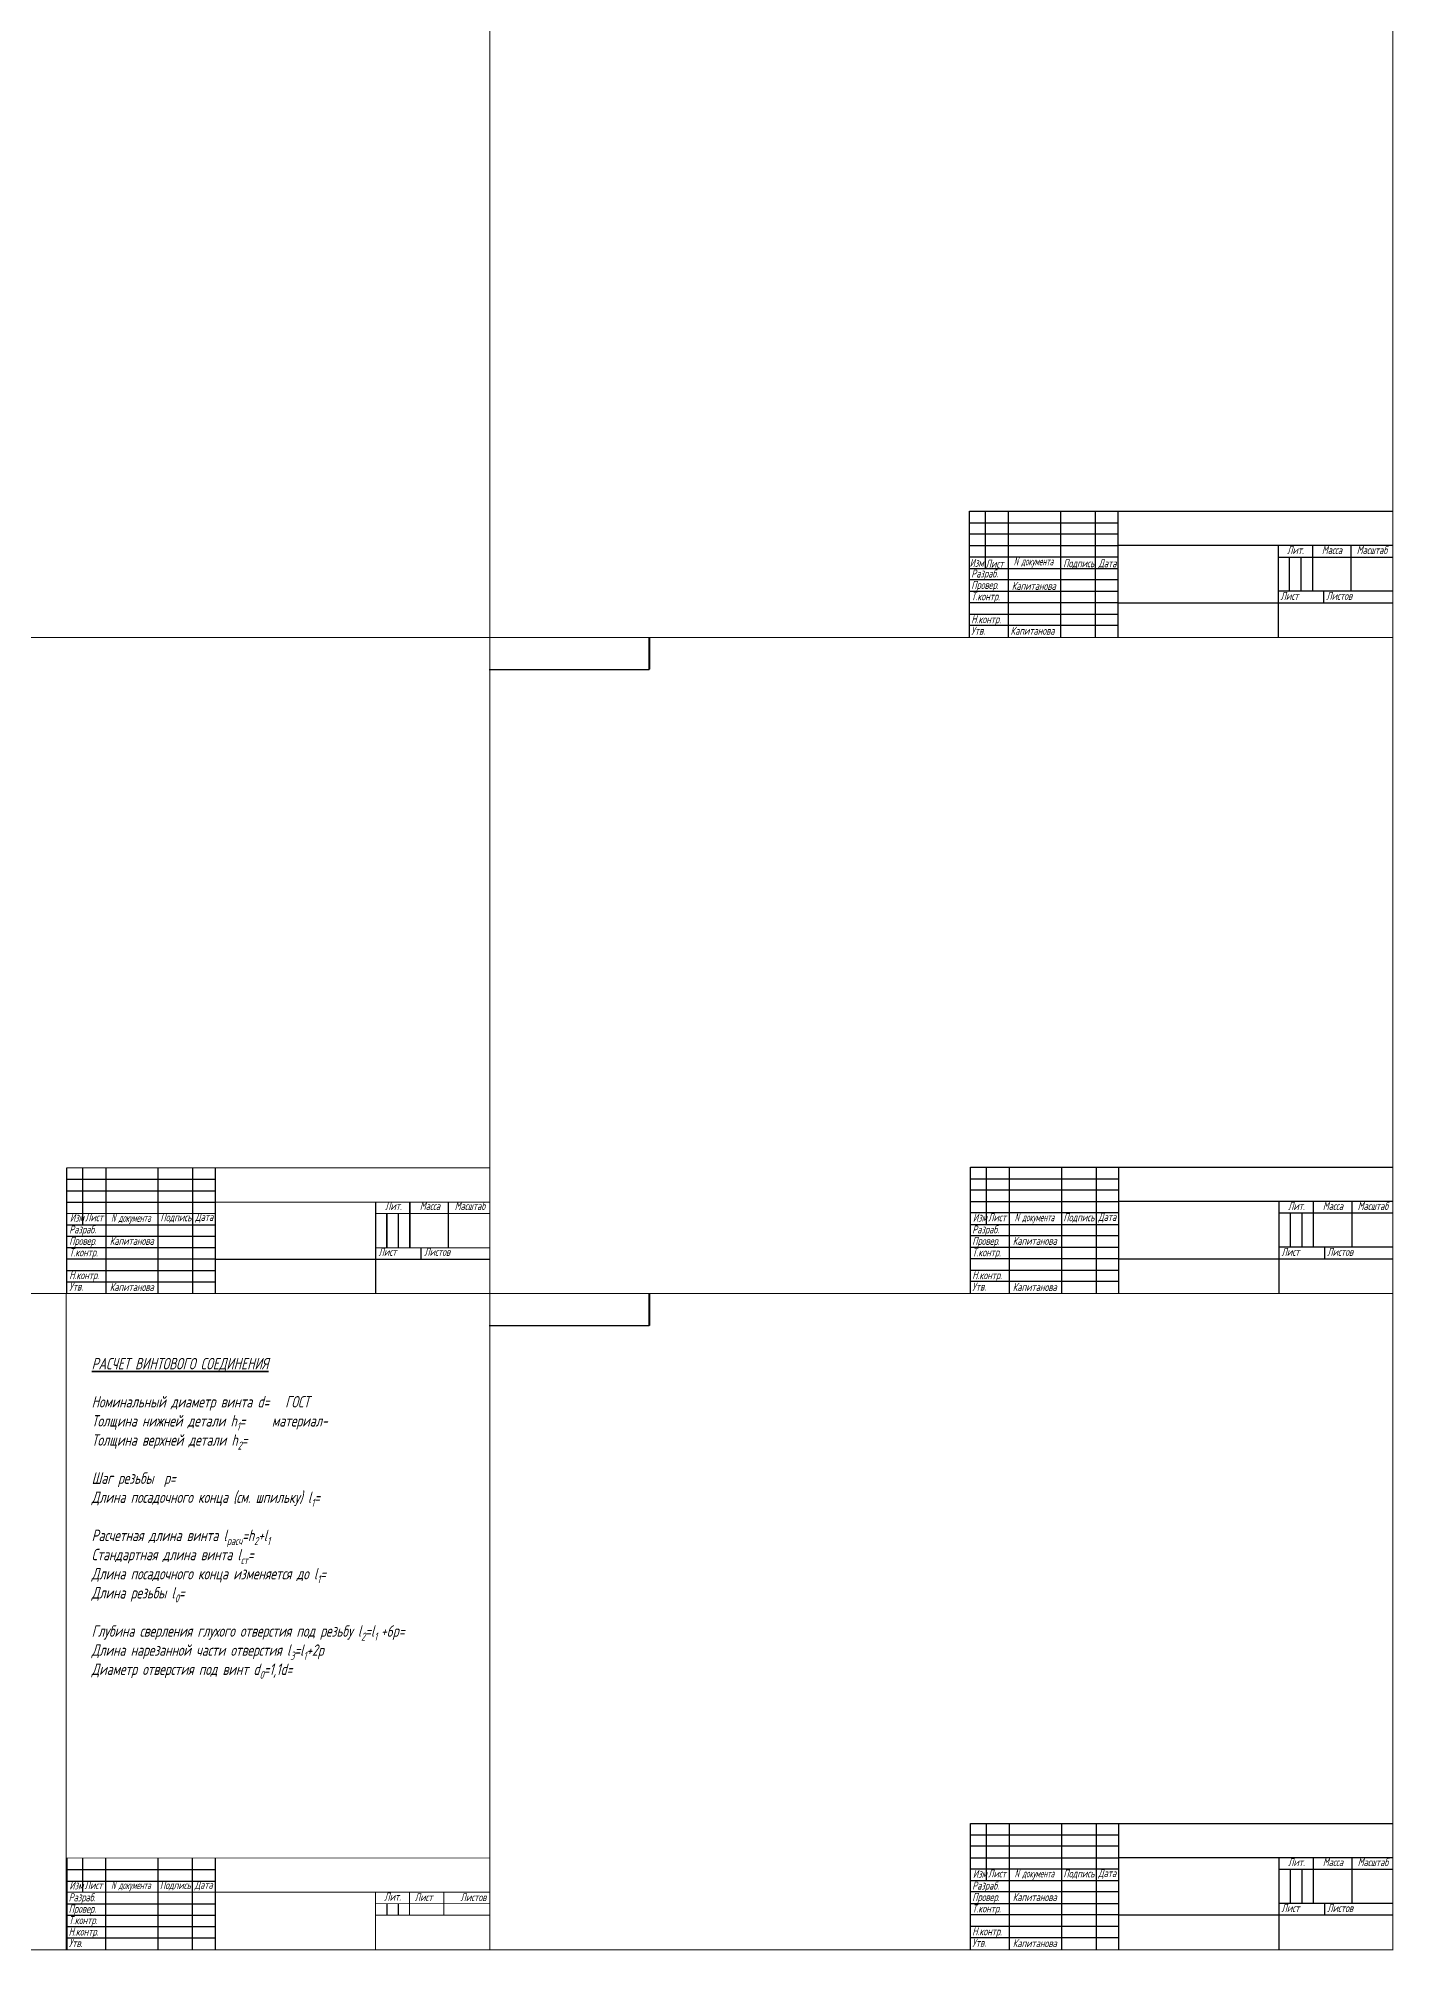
# Model space of a CAD drawing. Extents: x -1235 to 1580, y 0 to 1689.
# Drawn here: x 988 to 1580, y 0 to 836 of the extents above; entities that cross this region are included whole.
import ezdxf
from ezdxf.enums import TextEntityAlignment as Align

# ---------------------------------------------------------------- set-up
doc = ezdxf.new("R2010")
doc.units = 0
doc.header["$LTSCALE"] = 0.5
doc.header["$MEASUREMENT"] = 0
doc.layers.add('FORMAT', color=7, linetype='CONTINUOUS')
doc.layers.add('основная', color=7, linetype='CONTINUOUS')
doc.styles.add('simplex', font='simplex.shx', dxfattribs={"width": 0.7, "oblique": 15})

msp = doc.modelspace()

# ---------------------------------------------------------------- linework, layer by layer
at = {"layer": 'FORMAT'}
for p, q in [((1394.84, 629.16), (1579.84, 629.16)), ((1394.84, 574.16), (1394.84, 629.16)), ((1401.84, 604.16), (1401.84, 629.16)), ((1411.84, 629.16), (1411.84, 574.16)), ((1434.84, 574.16), (1434.84, 629.16)), ((1449.84, 629.16), (1449.84, 574.16)), ((1459.84, 574.16), (1459.84, 629.16)), ((1394.84, 624.16), (1459.84, 624.16)), ((1459.84, 619.16), (1394.84, 619.16)), ((1394.84, 614.16), (1459.84, 614.16)), ((1579.84, 614.16), (1459.84, 614.16)), ((1529.84, 614.16), (1529.84, 574.16)), ((1544.84, 614.16), (1544.84, 594.16)), ((1561.84, 594.16), (1561.84, 614.16)), ((1459.84, 609.16), (1394.84, 609.16)), ((1394.84, 604.16), (1459.84, 604.16)), ((1529.84, 609.16), (1579.84, 609.16)), ((1534.84, 594.16), (1534.84, 609.16)), ((1539.84, 609.16), (1539.84, 594.16)), ((1459.84, 599.16), (1394.84, 599.16)), ((1394.84, 594.16), (1459.84, 594.16)), ((1579.84, 594.16), (1529.84, 594.16)), ((1549.84, 589.16), (1549.84, 594.16)), ((1459.84, 589.16), (1394.84, 589.16)), ((1459.84, 589.16), (1579.84, 589.16)), ((1394.84, 584.16), (1459.84, 584.16)), ((1459.84, 579.16), (1394.84, 579.16)), ((1000, 287), (1000, 342)), ((1000, 337), (1065, 337)), ((1007, 317), (1007, 342)), ((1017, 342), (1017, 287)), ((1040, 287), (1040, 342)), ((1055, 342), (1055, 287)), ((1065, 287), (1065, 342)), ((1395.25, 342.25), (1580.25, 342.25)), ((1395.25, 287.25), (1395.25, 342.25)), ((1395.25, 337.25), (1460.25, 337.25)), ((1402.25, 317.25), (1402.25, 342.25)), ((1412.25, 342.25), (1412.25, 287.25)), ((1435.25, 287.25), (1435.25, 342.25)), ((1450.25, 342.25), (1450.25, 287.25)), ((1460.25, 287.25), (1460.25, 342.25)), ((1000, 332), (1065, 332)), ((1000, 327), (1065, 327)), ((1135, 327), (1135, 287)), ((1150, 327), (1150, 307)), ((1167, 307), (1167, 327)), ((1460.25, 332.25), (1395.25, 332.25)), ((1395.25, 327.25), (1460.25, 327.25)), ((1580.25, 327.25), (1460.25, 327.25)), ((1530.25, 327.25), (1530.25, 287.25)), ((1545.25, 327.25), (1545.25, 307.25)), ((1562.25, 307.25), (1562.25, 327.25)), ((1140, 322), (1140, 307)), ((1140, 307), (1140, 322)), ((1145, 322), (1145, 307)), ((1145, 322), (1145, 307)), ((1460.25, 322.25), (1395.25, 322.25)), ((1530.25, 322.25), (1580.25, 322.25)), ((1535.25, 307.25), (1535.25, 322.25)), ((1540.25, 322.25), (1540.25, 307.25)), ((1065, 312), (1000, 312)), ((1395.25, 317.25), (1460.25, 317.25)), ((1460.25, 312.25), (1395.25, 312.25)), ((1065, 307), (1000, 307)), ((1065, 302), (1000, 302)), ((1155, 302), (1155, 307)), ((1395.25, 307.25), (1460.25, 307.25)), ((1460.25, 302.25), (1395.25, 302.25)), ((1460.25, 302.25), (1580.25, 302.25)), ((1580.25, 307.25), (1530.25, 307.25)), ((1550.25, 302.25), (1550.25, 307.25)), ((1065, 297), (1000, 297)), ((1395.25, 297.25), (1460.25, 297.25)), ((1065, 292), (1000, 292)), ((1460.25, 292.25), (1395.25, 292.25)), ((1395.25, 55.25), (1580.25, 55.25)), ((1395.25, 0.25), (1395.25, 55.25)), ((1395.25, 50.25), (1460.25, 50.25)), ((1402.25, 30.25), (1402.25, 55.25)), ((1412.25, 55.25), (1412.25, 0.25)), ((1435.25, 0.25), (1435.25, 55.25)), ((1450.25, 55.25), (1450.25, 0.25)), ((1460.25, 0.25), (1460.25, 55.25)), ((1460.25, 45.25), (1395.25, 45.25)), ((1000, 40.13), (1000, 0.13)), ((1000, 35.13), (1065.11, 35.13)), ((1395.25, 40.25), (1460.25, 40.25)), ((1460.25, 35.25), (1395.25, 35.25)), ((1580.25, 40.25), (1460.25, 40.25)), ((1530.25, 40.25), (1530.25, 0.25)), ((1530.25, 35.25), (1580.25, 35.25)), ((1535.25, 20.25), (1535.25, 35.25)), ((1540.25, 35.25), (1540.25, 20.25)), ((1545.25, 40.25), (1545.25, 20.25)), ((1562.25, 20.25), (1562.25, 40.25)), ((1395.25, 30.25), (1460.25, 30.25)), ((1460.25, 25.25), (1395.25, 25.25)), ((1000, 20.13), (1065.11, 20.13)), ((1140, 20.13), (1140, 15.13)), ((1145, 20.13), (1145, 15.13)), ((1395.25, 20.25), (1460.25, 20.25)), ((1580.25, 20.25), (1530.25, 20.25)), ((1550.25, 15.25), (1550.25, 20.25)), ((1000, 15.13), (1065.11, 15.13)), ((1000, 10.13), (1064.94, 10.13)), ((1460.25, 15.25), (1395.25, 15.25)), ((1395.25, 10.25), (1460.25, 10.25)), ((1460.25, 15.25), (1580.25, 15.25)), ((1000, 5.13), (1064.94, 5.13)), ((1460.25, 5.25), (1395.25, 5.25))]:
    msp.add_line(p, q, dxfattribs=at)
at = {"layer": 'FORMAT', "color": 7}
for p, q in [((1254.75, 560), (1254.75, 574)), ((1184.75, 560), (1254.75, 560)), ((1254.75, 273), (1254.75, 287)), ((1184.75, 273), (1254.75, 273))]:
    msp.add_line(p, q, dxfattribs=at)
at = {"layer": 'FORMAT', "linetype": 'Continuous', "const_width": 0.4}
for points in [[(1185, 574), (1580, 574), (1580, 861), (1185, 861)], [(790, 287), (1185, 287), (1185, 574), (790, 574)], [(1185, 287), (1580, 287), (1580, 574), (1185, 574)], [(790, 0), (1185, 0), (1185, 287), (790, 287)], [(1185, 0), (1580, 0), (1580, 287), (1185, 287)]]:
    msp.add_lwpolyline(points, close=True, dxfattribs=at)
at = {"layer": 'FORMAT'}
for points, const_width in [([(1394.84, 629.16), (1579.84, 629.16)], 0.4), ([(1394.84, 574.16), (1394.84, 629.16)], 0.4), ([(1401.84, 604.16), (1401.84, 629.16)], 0.4), ([(1411.84, 629.16), (1411.84, 574.16)], 0.4), ([(1434.84, 574.16), (1434.84, 629.16)], 0.4), ([(1449.84, 629.16), (1449.84, 574.16)], 0.4), ([(1459.84, 574.16), (1459.84, 629.16)], 0.4), ([(1579.84, 614.16), (1459.84, 614.16)], 0.4), ([(1529.84, 614.16), (1529.84, 574.16)], 0.4), ([(1544.84, 614.16), (1544.84, 594.16)], 0.4), ([(1561.84, 594.16), (1561.84, 614.16)], 0.4), ([(1459.84, 609.16), (1394.84, 609.16)], 0.4), ([(1394.84, 604.16), (1459.84, 604.16)], 0.4), ([(1529.84, 609.16), (1579.84, 609.16)], 0.4), ([(1579.84, 594.16), (1529.84, 594.16)], 0.4), ([(1549.84, 589.16), (1549.84, 594.16)], 0.4), ([(1459.84, 589.16), (1579.84, 589.16)], 0.4), ([(1255, 560), (1255, 574)], 0.4), ([(1255, 560), (1255, 574)], 0.4), ([(1185, 560), (1255, 560)], 0.4), ([(1185, 560), (1255, 560)], 0.4), ([(1000, 342), (1185, 342)], 0.5), ([(1000, 342), (1185, 342)], 0.4), ([(1000, 287), (1000, 342)], 0.4), ([(1007, 342), (1007, 317)], 0.5), ([(1007, 317), (1007, 342)], 0.4), ([(1017, 342), (1017, 287)], 0.4), ([(1040, 287), (1040, 342)], 0.4), ([(1055, 342), (1055, 287)], 0.4), ([(1065, 287), (1065, 342)], 0.4), ([(1395.25, 342.25), (1580.25, 342.25)], 0.4), ([(1395.25, 287.25), (1395.25, 342.25)], 0.4), ([(1402.25, 317.25), (1402.25, 342.25)], 0.4), ([(1412.25, 342.25), (1412.25, 287.25)], 0.4), ([(1435.25, 287.25), (1435.25, 342.25)], 0.4), ([(1450.25, 342.25), (1450.25, 287.25)], 0.4), ([(1460.25, 287.25), (1460.25, 342.25)], 0.4), ([(1065, 327), (1155.5, 327), (1185, 327)], 0.5), ([(1185, 327), (1065, 327)], 0.4), ([(1135, 327), (1135, 287)], 0.4), ([(1150, 327), (1150, 307)], 0.5), ([(1150, 327), (1150, 307)], 0.4), ([(1167, 327), (1167, 322), (1167, 307)], 0.5), ([(1167, 307), (1167, 327)], 0.4), ([(1580.25, 327.25), (1460.25, 327.25)], 0.4), ([(1530.25, 327.25), (1530.25, 287.25)], 0.4), ([(1545.25, 327.25), (1545.25, 307.25)], 0.4), ([(1562.25, 307.25), (1562.25, 327.25)], 0.4), ([(1000, 322), (1065, 322)], 0.5), ([(1065, 322), (1000, 322)], 0.4), ([(1135, 322), (1185, 322)], 0.5), ([(1135, 322), (1185, 322)], 0.4), ([(1460.25, 322.25), (1395.25, 322.25)], 0.4), ([(1530.25, 322.25), (1580.25, 322.25)], 0.4), ([(1065, 317), (1000, 317)], 0.5), ([(1000, 317), (1065, 317)], 0.4), ([(1395.25, 317.25), (1460.25, 317.25)], 0.4), ([(1065, 302), (1185, 302)], 0.5), ([(1065, 302), (1185, 302)], 0.4), ([(1135, 307), (1185, 307)], 0.5), ([(1185, 307), (1135, 307)], 0.4), ([(1155, 307), (1155, 302)], 0.5), ([(1155, 302), (1155, 307)], 0.4), ([(1460.25, 302.25), (1580.25, 302.25)], 0.4), ([(1580.25, 307.25), (1530.25, 307.25)], 0.4), ([(1550.25, 302.25), (1550.25, 307.25)], 0.4), ([(815, 287), (1185, 287)], 0.5), ([(1255, 273), (1255, 287)], 0.4), ([(1185, 273), (1255, 273)], 0.4), ([(1395.25, 55.25), (1580.25, 55.25)], 0.4), ([(1395.25, 0.25), (1395.25, 55.25)], 0.4), ([(1402.25, 30.25), (1402.25, 55.25)], 0.4), ([(1412.25, 55.25), (1412.25, 0.25)], 0.4), ([(1435.25, 0.25), (1435.25, 55.25)], 0.4), ([(1450.25, 55.25), (1450.25, 0.25)], 0.4), ([(1460.25, 0.25), (1460.25, 55.25)], 0.4), ([(1185, 40.13), (1000, 40.13), (1000, 0.13)], 0.4), ([(1007, 40.13), (1007, 25.13)], 0.4), ([(1017, 40.13), (1017, 0.13)], 0.4), ([(1040, 40.13), (1040, 0.13)], 0.4), ([(1055, 40.13), (1055, 0.13)], 0.4), ([(1065, 40.13), (1065, 0.13)], 0.4), ([(1460.25, 35.25), (1395.25, 35.25)], 0.4), ([(1580.25, 40.25), (1460.25, 40.25)], 0.4), ([(1530.25, 40.25), (1530.25, 0.25)], 0.4), ([(1530.25, 35.25), (1580.25, 35.25)], 0.4), ([(1545.25, 40.25), (1545.25, 20.25)], 0.4), ([(1562.25, 20.25), (1562.25, 40.25)], 0.4), ([(1065, 30), (1000, 30)], 0.4), ([(1185, 25.13), (1000, 25.13)], 0.4), ([(1134.99, 25.13), (1134.99, 0.13)], 0.4), ([(1149.9, 25.13), (1149.9, 15.13)], 0.4), ([(1164.9, 25.01), (1164.9, 15.13)], 0.4), ([(1395.25, 30.25), (1460.25, 30.25)], 0.4), ([(1185, 20.13), (1134.99, 20.13)], 0.4), ([(1580.25, 20.25), (1530.25, 20.25)], 0.4), ([(1550.25, 15.25), (1550.25, 20.25)], 0.4), ([(1185, 15.13), (1134.99, 15.13)], 0.4), ([(1460.25, 15.25), (1580.25, 15.25)], 0.4)]:
    msp.add_lwpolyline(points, dxfattribs=dict(at, const_width=const_width))
at = {"layer": 'FORMAT', "linetype": 'Continuous', "const_width": 0.4}
msp.add_lwpolyline([(999.75, -0.25), (999.75, 286.75)], dxfattribs=at)
at = {"layer": 'FORMAT'}
for points in [[(1006.9, 40.13), (1006.9, 25.13)], [(1017, 0.13), (1017, 40.13)], [(1040, 0.13), (1040, 40.13)], [(1055, 0.13), (1055, 40.13)], [(1065, 0.13), (1065, 40.13)], [(999.8, 30), (1064.94, 30)]]:
    msp.add_lwpolyline(points, dxfattribs=at)

# ---------------------------------------------------------------- texts
at = {"layer": 'FORMAT', "style": 'simplex', "oblique": 15}
for s, width, p in [('Лит.', 0.7, (1537.42, 610.47)), ('Масса', 0.7, (1553.42, 610.47)), ('Масштаб', 0.7, (1570.92, 610.47)), ('N документа', 0.5, (1422.86, 605.52)), ('Подпись', 0.7, (1442.64, 604.68)), ('Дата', 0.7, (1455.2, 604.66)), ('Лит.', 0.7, (1142.84, 323.56)), ('Масса', 0.7, (1158.84, 323.56)), ('Масштаб', 0.7, (1176.34, 323.56)), ('Лит.', 0.7, (1537.84, 323.56)), ('Масса', 0.7, (1553.84, 323.56)), ('Масштаб', 0.7, (1571.34, 323.56)), ('N документа', 0.5, (1028.02, 318.36)), ('Подпись', 0.7, (1047.72, 318.61)), ('Дата', 0.7, (1060.11, 318.76)), ('N документа', 0.5, (1423.27, 318.61)), ('Подпись', 0.7, (1442.72, 318.61)), ('Дата', 0.7, (1455.11, 318.76)), ('N документа', 0.5, (1423.27, 31.61)), ('Подпись', 0.7, (1442.72, 31.61)), ('Дата', 0.7, (1455.11, 31.76)), ('Лит.', 0.7, (1537.84, 36.56)), ('Масса', 0.7, (1553.84, 36.56)), ('Масштаб', 0.7, (1571.34, 36.56)), ('N документа', 0.5, (1028.02, 26.49)), ('Подпись', 0.7, (1047.47, 26.49)), ('Дата', 0.7, (1059.86, 26.64)), ('Лит.', 0.7, (1142.48, 21.44))]:
    msp.add_text(s, height=3.5, dxfattribs=dict(at, width=width)).set_placement(p, align=Align.CENTER)
at = {"layer": 'FORMAT', "style": 'simplex', "oblique": 15, "width": 0.7}
for s, p in [('Изм', (1394.92, 604.85)), ('Разраб.', (1395.64, 600.2)), ('Лист', (1401.89, 604.51)), ('Провер.', (1395.64, 595.2)), ('Капитанова', (1413.37, 594.78)), ('Т.контр.', (1395.64, 590.2)), ('Лист', (1530.91, 590.41)), ('Листов', (1550.91, 590.41)), ('Утв.', (1395.64, 575.2)), ('Н.контр.', (1395.64, 580.2)), ('Капитанова', (1412.82, 575.17)), ('Изм', (1001.35, 318.45)), ('Лист', (1007.98, 318.61)), ('Изм', (1396.35, 318.45)), ('Лист', (1402.98, 318.61)), ('Разраб.', (1001.06, 313.29)), ('Провер.', (1001.06, 308.29)), ('Капитанова', (1018.8, 308.29)), ('Разраб.', (1396.06, 313.29)), ('Провер.', (1396.06, 308.29)), ('Капитанова', (1413.8, 308.29)), ('Т.контр.', (1001.06, 303.29)), ('Лист', (1136.32, 303.49)), ('Листов', (1156.32, 303.49)), ('Т.контр.', (1396.06, 303.29)), ('Лист', (1531.32, 303.49)), ('Листов', (1551.32, 303.49)), ('Н.контр.', (1001.06, 293.29)), ('Н.контр.', (1396.06, 293.29)), ('Утв.', (1001.06, 288.29)), ('Капитанова', (1018.8, 288.13)), ('Утв.', (1396.06, 288.29)), ('Капитанова', (1413.8, 288.13)), ('Изм', (1396.35, 31.45)), ('Лист', (1402.98, 31.61)), ('Изм', (1001.1, 26.33)), ('Лист', (1007.73, 26.49)), ('Разраб.', (1396.06, 26.29)), ('Разраб.', (1000.81, 21.17)), ('Провер.', (1000.81, 16.17)), ('Лист', (1152.16, 21.24)), ('Листов', (1172.16, 21.24)), ('Провер.', (1396.06, 21.29)), ('Т.контр.', (1396.06, 16.29)), ('Капитанова', (1413.8, 21.29)), ('Лист', (1531.32, 16.49)), ('Листов', (1551.32, 16.49)), ('Н.контр.', (1000.81, 6.17)), ('Т.контр.', (1000.81, 11.17)), ('Н.контр.', (1396.06, 6.29)), ('Утв.', (1000.81, 1.17)), ('Утв.', (1396.06, 1.29)), ('Капитанова', (1413.8, 1.13))]:
    msp.add_text(s, height=3.5, dxfattribs=at).set_placement(p)
at = {"layer": 'основная', "lineweight": 35, "ltscale": 10, "insert": (1010.87, 258.84), "char_height": 5, "attachment_point": 1, "style": 'simplex'}
msp.add_mtext_dynamic_manual_height_columns('\\A1;{\\LРАСЧЕТ ВИНТОВОГО СОЕДИНЕНИЯ}\\P\\PНоминальный диаметр винта d=   ГОСТ\\PТолщина нижней детали h{\\H0.7x;\\S^ 1;}=     материал-\\PТолщина верхней детали h{\\H0.7x;\\S^ 2;}=\\P\\PШаг резьбы  р=\\PДлина посадочного конца (см. шпильку) l{\\H0.7x;\\S^ 1;}=\\P\\PРасчетная длина винта l{\\H0.7x;\\S^ расч;}=h{\\H0.7x;\\S^ 2;}+l{\\H0.7x;\\S^ 1;} \\PСтандартная длина винта l{\\H0.7x;\\S^ ст;}=\\PДлина посадочного конца изменяется до l{\\H0.7x;\\S^ 1;\\H1.4286x;=}\\PДлина резьбы l{\\H0.7x;\\S^ 0;}=\\P\\PГлубина сверления глухого отверстия под резьбу l{\\H0.7x;\\S^ 2;}=l{\\H0.7x;\\S^ 1 ;}+6p=\\PДлина нарезанной части отверстия l{\\H0.7x;\\S^ 3;}=l{\\H0.7x;\\S^ 1;}+2p\\PДиаметр отверстия под винт d{\\H0.7x;\\S^ 0;}=1,1d=', width=161.0364, gutter_width=17.5, heights=[0], dxfattribs=at)

doc.saveas('drawing.dxf')
